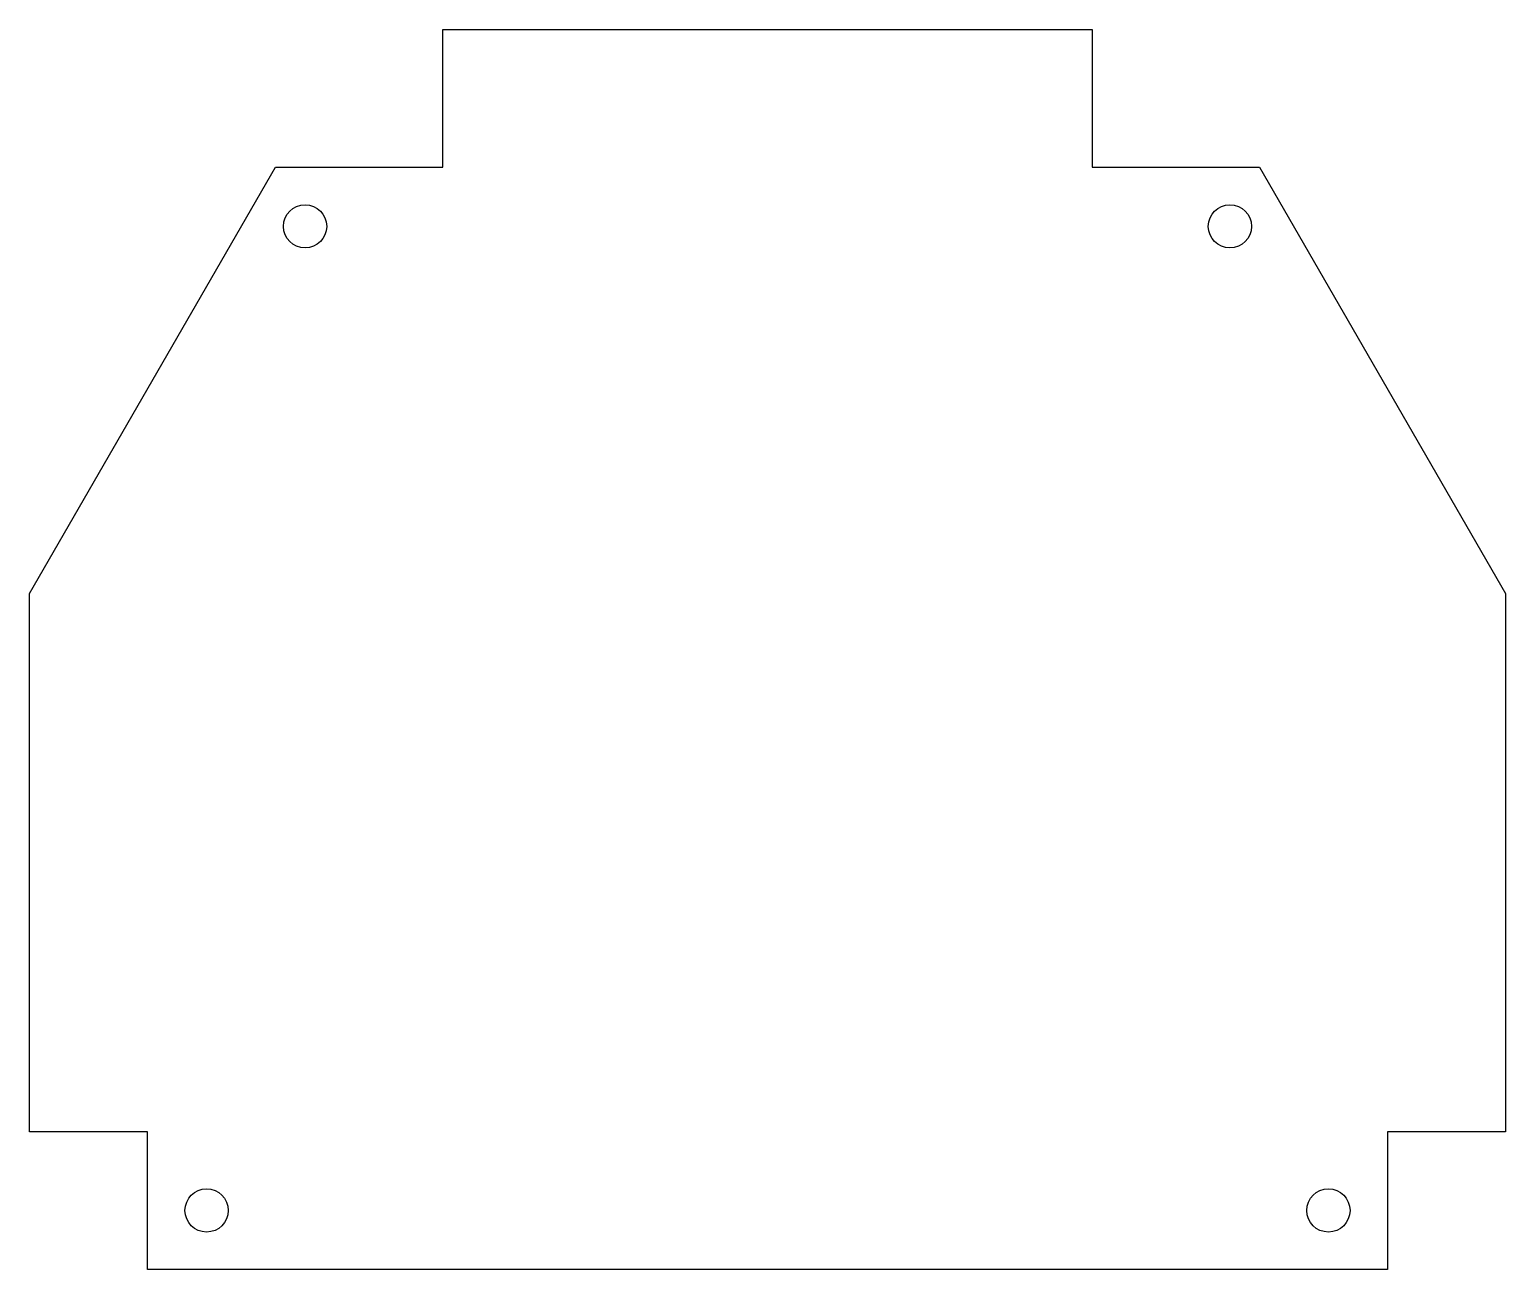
# Model space of a CAD drawing. Header units: millimetres. Extents: x 0 to 75, y 0 to 63.
import ezdxf

# ---------------------------------------------------------------- set-up
doc = ezdxf.new("R2010")
doc.units = ezdxf.units.MM
doc.header["$LTSCALE"] = 30.734
doc.layers.add('1__AXES', color=7, linetype='CONTINUOUS')

msp = doc.modelspace()

# ---------------------------------------------------------------- linework, layer by layer
at = {"layer": '1__AXES', "color": 7, "linetype": 'CONTINUOUS'}
for p, q in [((21, 56), (21, 63)), ((21, 63), (54, 63)), ((54, 63), (54, 56)), ((0, 34.349), (12.5, 56)), ((12.5, 56), (21, 56)), ((54, 56), (62.5, 56)), ((62.5, 56), (75, 34.349)), ((0, 7), (0, 34.349)), ((75, 34.349), (75, 7)), ((6, 7), (0, 7)), ((6, 0), (6, 7)), ((75, 7), (69, 7)), ((69, 7), (69, 0)), ((69, 0), (6, 0))]:
    msp.add_line(p, q, dxfattribs=at)
for centre in [(14, 53), (61, 53), (9, 3), (66, 3)]:
    msp.add_circle(centre, 1.1, dxfattribs=at)

doc.saveas('drawing.dxf')
